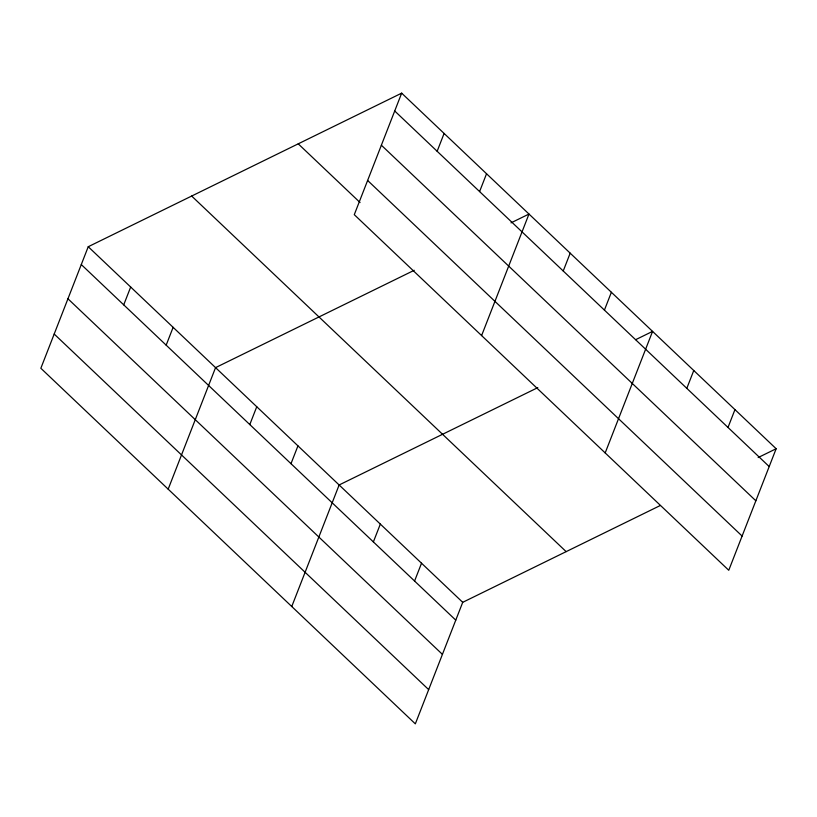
<?xml version="1.0" encoding="UTF-8"?>
<svg xmlns="http://www.w3.org/2000/svg" width="817" height="817" viewBox="0 0 817 817"><rect width="100%" height="100%" fill="white"/><g stroke="black" fill="none" stroke-linecap="round" stroke-linejoin="round"><path stroke-width="1.23" d="M401.668 93.148L354.282 214.677L728.764 570.276L776.15 448.737L401.668 93.148L88.236 246.724L40.85 368.263L415.332 723.852L462.718 602.323L660.248 505.529M123.724 304.853L130.679 287.033M166.168 345.162L173.122 327.331M168.179 489.158L215.555 367.63L414.219 270.284M249.798 424.574L256.752 406.743M290.995 463.688L297.95 445.857M437.156 151.278L444.101 133.447M291.761 606.51L339.137 484.971L537.8 387.626M479.599 191.576L486.544 173.745M373.379 541.916L380.334 524.095M481.601 335.583L528.987 214.044L511.003 222.857M414.576 581.03L421.531 563.209M563.23 270.989L570.184 253.168M604.427 310.103L611.371 292.282M605.183 452.924L652.569 331.396L635.708 339.658M686.811 388.341L693.766 370.51M728.008 427.454L734.953 409.623M758.166 457.551L776.15 448.737M394.713 110.979L769.195 466.568M381.365 145.201L755.858 500.79M367.619 180.455L742.112 536.054M298.236 143.833L360.052 202.524M191.668 196.049L566.15 551.638M88.236 246.724L462.718 602.323M81.281 264.555L455.774 620.154M67.944 298.777L442.426 654.376M54.198 334.041L428.68 689.63"/></g></svg>
